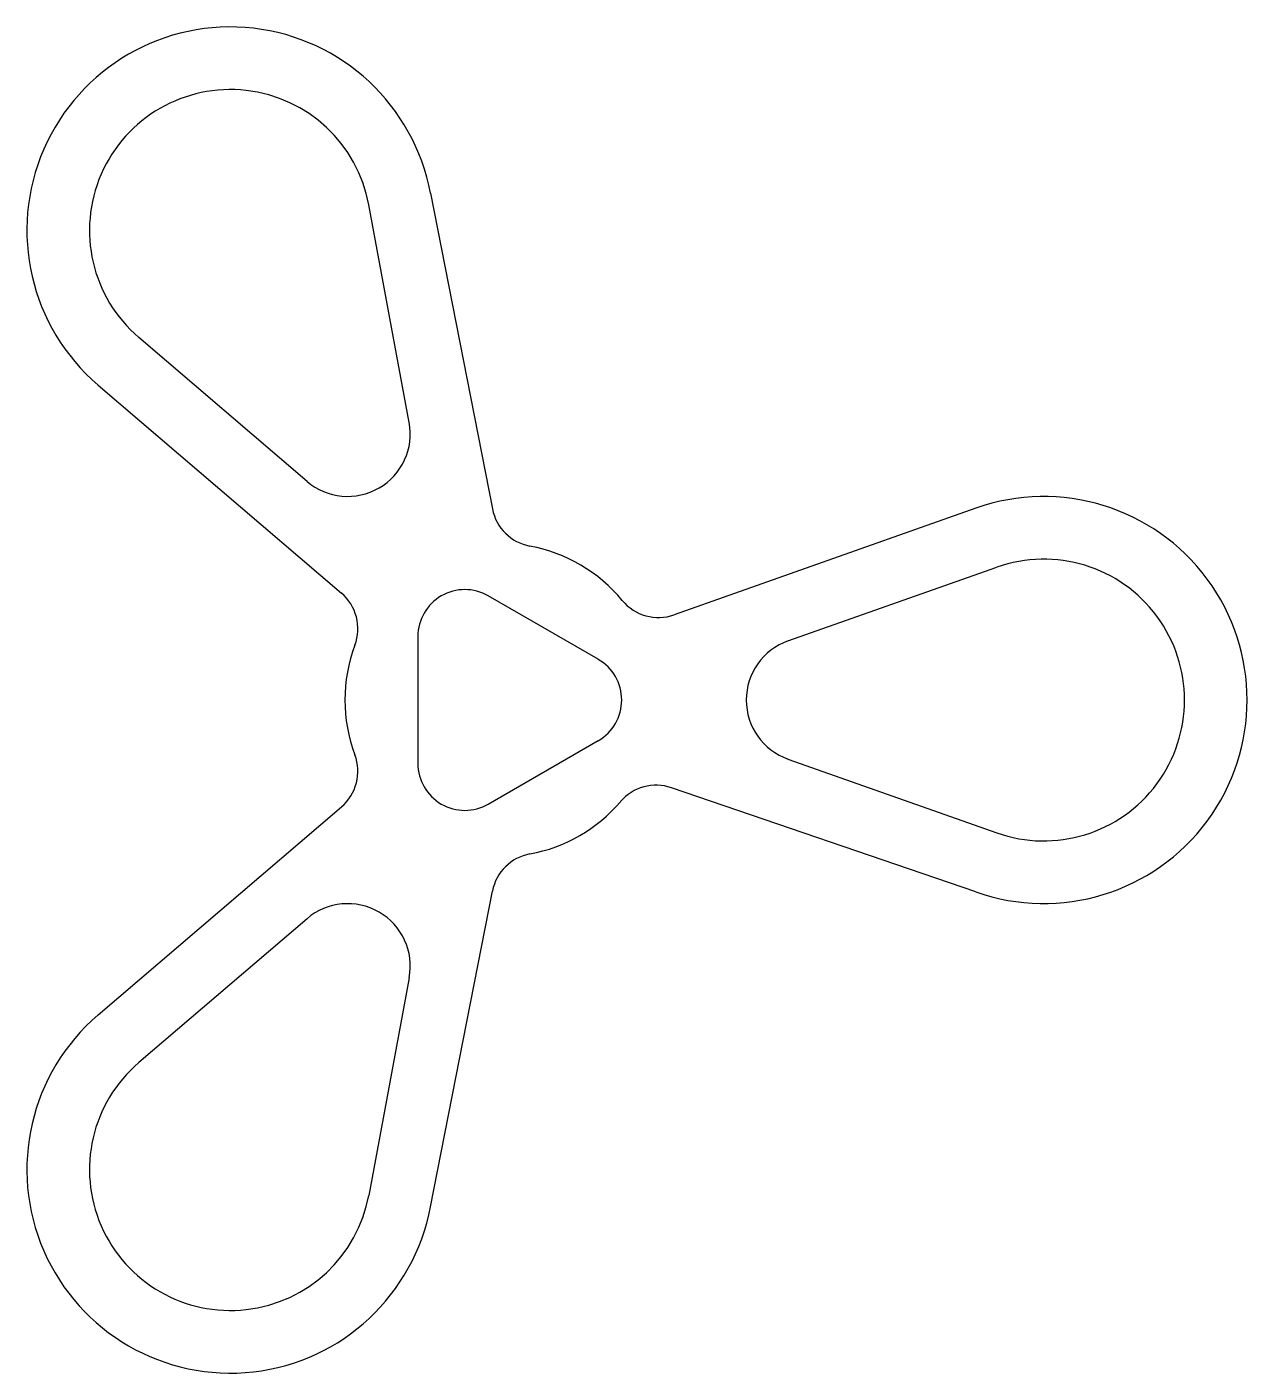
# Model space of a CAD drawing. Header units: millimetres. Extents: x 2788 to 2944, y 864 to 1036.
import ezdxf

# ---------------------------------------------------------------- set-up
doc = ezdxf.new("R2010")
doc.units = ezdxf.units.MM

msp = doc.modelspace()

# ---------------------------------------------------------------- linework, layer by layer
for p, q in [((2840.06, 1015.18), (2847.98, 974.84)), ((2837.36, 985.91), (2832.19, 1013.72)), ((2824.3, 978.37), (2802.8, 996.75)), ((2797.6, 990.67), (2828.68, 964.1)), ((2909.75, 974.95), (2871.2, 961.32)), ((2885.75, 957.98), (2912.42, 967.4)), ((2861.5, 955.63), (2847.45, 963.74)), ((2838.45, 958.54), (2838.45, 942.33)), ((2847.45, 937.13), (2861.5, 945.24)), ((2885.75, 942.89), (2912.42, 933.46)), ((2909.75, 925.92), (2870.85, 939.23)), ((2797.6, 910.2), (2828.68, 936.77)), ((2840.06, 885.68), (2847.98, 926.02)), ((2824.3, 922.49), (2802.8, 904.11)), ((2837.36, 914.95), (2832.19, 887.14))]:
    msp.add_line(p, q)
for centre, radius, start, end in [((2814.49, 1010.43), 26, 10.5288, 229.4712), ((2814.49, 1010.43), 18, 10.5288, 229.4712), ((2829.49, 984.45), 8, 229.4712, 10.5288), ((2918.42, 950.43), 26, 250.5288, 109.4712), ((2853.87, 976), 6, 191.1164, 259.5058), ((2849.13, 950.43), 20, 39.5028, 79.5058), ((2918.42, 950.43), 18, 250.5288, 109.4712), ((2824.78, 959.54), 6, 339.5028, 49.4712), ((2844.45, 958.54), 6, 60, 180), ((2869.2, 966.97), 6, 219.5028, 289.4712), ((2849.13, 950.43), 20, 159.5028, 200.4972), ((2888.42, 950.43), 8, 109.4712, 250.5288), ((2858.5, 950.43), 6, 300, 60), ((2824.78, 941.33), 6, 310.5288, 20.4972), ((2844.45, 942.33), 6, 180, 300), ((2868.91, 933.55), 6, 71.1164, 139.5058), ((2849.13, 950.43), 20, 280.4942, 319.5058), ((2853.87, 924.87), 6, 100.4942, 168.8836), ((2829.49, 916.41), 8, 349.4712, 130.5288), ((2814.49, 890.43), 26, 130.5288, 349.4712), ((2814.49, 890.43), 18, 130.5288, 349.4712)]:
    msp.add_arc(centre, radius, start, end)

doc.saveas('drawing.dxf')
